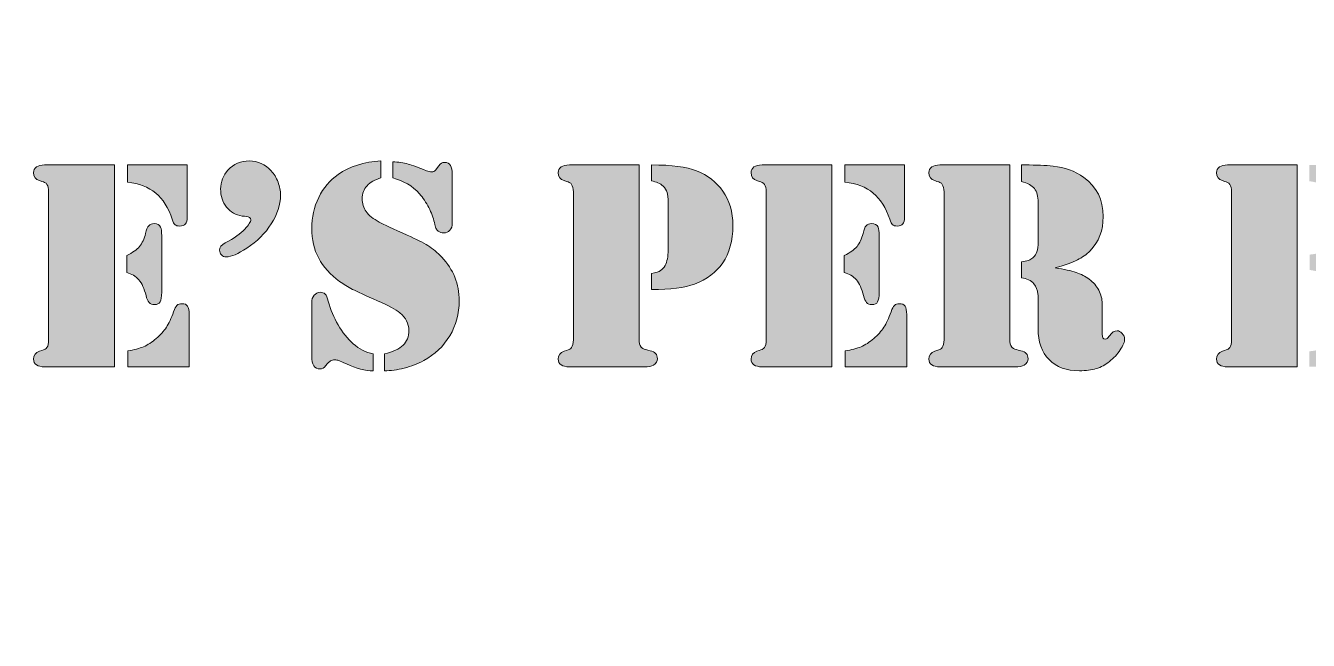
# Model space of a CAD drawing. Header units: inches. Extents: x 11 to 167, y -177 to -21.
# Drawn here: x 48.28 to 75.16, y -50.52 to -37.63 of the extents above; entities that cross this region are included whole.
import ezdxf

# ---------------------------------------------------------------- set-up
doc = ezdxf.new("R2010")
doc.units = ezdxf.units.IN
doc.header["$MEASUREMENT"] = 0
doc.layers.add('Layer 1', color=7, linetype='Continuous')
doc.layers.add('Layer 2', color=7, linetype='Continuous')

# ---------------------------------------------------------------- blocks, each defined once
blk = doc.blocks.new('block 6')
at = {"layer": 'Layer 2', "true_color": 0xffffff}
h = blk.add_hatch(color=7, dxfattribs=at)
h.dxf.hatch_style = 2
edge = h.paths.add_edge_path()
edge.add_spline(control_points=[(50.138, -40.551), (50.138, -40.551), (50.138, -44.783), (50.138, -44.783), (50.138, -44.783), (48.758, -44.783), (48.758, -44.783), (48.758, -44.783), (48.677, -44.783), (48.677, -44.783), (48.603, -44.783), (48.546, -44.77), (48.505, -44.742), (48.465, -44.714), (48.445, -44.674), (48.445, -44.622), (48.445, -44.538), (48.486, -44.482), (48.569, -44.455), (48.637, -44.432), (48.677, -44.418), (48.688, -44.413), (48.7, -44.408), (48.711, -44.396), (48.724, -44.377), (48.749, -44.344), (48.761, -44.292), (48.761, -44.219), (48.761, -44.219), (48.761, -41.115), (48.761, -41.115), (48.761, -41.043), (48.749, -40.99), (48.724, -40.957), (48.711, -40.939), (48.7, -40.927), (48.688, -40.922), (48.677, -40.917), (48.637, -40.903), (48.569, -40.88), (48.486, -40.853), (48.445, -40.797), (48.445, -40.712), (48.445, -40.661), (48.465, -40.621), (48.505, -40.593), (48.546, -40.565), (48.603, -40.551), (48.677, -40.551), (48.677, -40.551), (48.758, -40.551), (48.758, -40.551), (48.758, -40.551), (50.138, -40.551), (50.138, -40.551)], knot_values=[0, 0, 0, 0, 1, 1, 1, 2, 2, 2, 3, 3, 3, 4, 4, 4, 5, 5, 5, 6, 6, 6, 7, 7, 7, 8, 8, 8, 9, 9, 9, 10, 10, 10, 11, 11, 11, 12, 12, 12, 13, 13, 13, 14, 14, 14, 15, 15, 15, 16, 16, 16, 17, 17, 17, 18, 18, 18, 18], degree=3, periodic=1)
edge = h.paths.add_edge_path()
edge.add_spline(control_points=[(50.398, -42.808), (50.398, -42.808), (50.398, -42.449), (50.398, -42.449), (50.518, -42.391), (50.607, -42.328), (50.665, -42.26), (50.723, -42.191), (50.765, -42.1), (50.792, -41.987), (50.808, -41.908), (50.83, -41.854), (50.857, -41.824), (50.884, -41.794), (50.922, -41.779), (50.972, -41.779), (51.038, -41.779), (51.083, -41.805), (51.108, -41.857), (51.123, -41.883), (51.13, -41.944), (51.13, -42.039), (51.13, -42.039), (51.13, -43.221), (51.13, -43.221), (51.13, -43.318), (51.119, -43.385), (51.097, -43.422), (51.076, -43.46), (51.036, -43.478), (50.978, -43.478), (50.93, -43.478), (50.893, -43.464), (50.866, -43.435), (50.839, -43.406), (50.818, -43.357), (50.801, -43.289), (50.766, -43.146), (50.716, -43.037), (50.651, -42.96), (50.586, -42.884), (50.501, -42.833), (50.398, -42.808)], knot_values=[0, 0, 0, 0, 1, 1, 1, 2, 2, 2, 3, 3, 3, 4, 4, 4, 5, 5, 5, 6, 6, 6, 7, 7, 7, 8, 8, 8, 9, 9, 9, 10, 10, 10, 11, 11, 11, 12, 12, 12, 13, 13, 13, 14, 14, 14, 14], degree=3, periodic=1)
edge = h.paths.add_edge_path()
edge.add_spline(control_points=[(50.414, -40.551), (50.414, -40.551), (51.663, -40.551), (51.663, -40.551), (51.663, -40.551), (51.663, -41.649), (51.663, -41.649), (51.663, -41.713), (51.651, -41.759), (51.626, -41.788), (51.601, -41.817), (51.562, -41.832), (51.508, -41.832), (51.463, -41.832), (51.43, -41.822), (51.409, -41.804), (51.388, -41.785), (51.369, -41.747), (51.35, -41.689), (51.271, -41.449), (51.156, -41.266), (51.004, -41.14), (50.852, -41.014), (50.655, -40.939), (50.414, -40.914), (50.414, -40.914), (50.414, -40.551), (50.414, -40.551)], knot_values=[0, 0, 0, 0, 1, 1, 1, 2, 2, 2, 3, 3, 3, 4, 4, 4, 5, 5, 5, 6, 6, 6, 7, 7, 7, 8, 8, 8, 9, 9, 9, 9], degree=3, periodic=1)
edge = h.paths.add_edge_path()
edge.add_spline(control_points=[(50.417, -44.783), (50.417, -44.783), (50.417, -44.449), (50.417, -44.449), (50.551, -44.428), (50.662, -44.399), (50.75, -44.362), (50.838, -44.325), (50.926, -44.268), (51.015, -44.191), (51.104, -44.115), (51.175, -44.036), (51.228, -43.954), (51.28, -43.872), (51.33, -43.764), (51.378, -43.63), (51.401, -43.564), (51.424, -43.519), (51.449, -43.495), (51.474, -43.471), (51.508, -43.46), (51.552, -43.46), (51.609, -43.46), (51.65, -43.477), (51.672, -43.511), (51.695, -43.545), (51.707, -43.604), (51.707, -43.689), (51.707, -43.689), (51.707, -44.783), (51.707, -44.783), (51.707, -44.783), (50.417, -44.783), (50.417, -44.783)], knot_values=[0, 0, 0, 0, 1, 1, 1, 2, 2, 2, 3, 3, 3, 4, 4, 4, 5, 5, 5, 6, 6, 6, 7, 7, 7, 8, 8, 8, 9, 9, 9, 10, 10, 10, 11, 11, 11, 11], degree=3, periodic=1)
h = blk.add_hatch(color=7, dxfattribs=at)
h.dxf.hatch_style = 2
edge = h.paths.add_edge_path()
edge.add_spline(control_points=[(52.969, -40.467), (53.146, -40.467), (53.298, -40.537), (53.424, -40.675), (53.484, -40.739), (53.532, -40.817), (53.567, -40.909), (53.602, -41.001), (53.62, -41.094), (53.62, -41.187), (53.62, -41.383), (53.556, -41.582), (53.427, -41.784), (53.299, -41.985), (53.128, -42.156), (52.913, -42.297), (52.731, -42.417), (52.588, -42.477), (52.485, -42.477), (52.443, -42.477), (52.409, -42.464), (52.383, -42.438), (52.356, -42.412), (52.342, -42.379), (52.342, -42.34), (52.342, -42.278), (52.381, -42.227), (52.46, -42.185), (52.648, -42.088), (52.786, -41.992), (52.872, -41.897), (52.955, -41.808), (52.996, -41.743), (52.996, -41.702), (52.996, -41.662), (52.965, -41.638), (52.903, -41.63), (52.903, -41.63), (52.863, -41.624), (52.863, -41.624), (52.863, -41.624), (52.817, -41.621), (52.817, -41.621), (52.682, -41.6), (52.573, -41.538), (52.489, -41.433), (52.406, -41.329), (52.364, -41.202), (52.364, -41.053), (52.364, -40.981), (52.378, -40.91), (52.406, -40.84), (52.434, -40.769), (52.471, -40.708), (52.519, -40.657), (52.637, -40.531), (52.787, -40.467), (52.969, -40.467)], knot_values=[0, 0, 0, 0, 1, 1, 1, 2, 2, 2, 3, 3, 3, 4, 4, 4, 5, 5, 5, 6, 6, 6, 7, 7, 7, 8, 8, 8, 9, 9, 9, 10, 10, 10, 11, 11, 11, 12, 12, 12, 13, 13, 13, 14, 14, 14, 15, 15, 15, 16, 16, 16, 17, 17, 17, 18, 18, 18, 19, 19, 19, 19], degree=3, periodic=1)
h = blk.add_hatch(color=7, dxfattribs=at)
h.dxf.hatch_style = 2
edge = h.paths.add_edge_path()
edge.add_spline(control_points=[(55.725, -40.467), (55.725, -40.467), (55.725, -40.824), (55.725, -40.824), (55.597, -40.859), (55.499, -40.913), (55.432, -40.987), (55.365, -41.06), (55.331, -41.151), (55.331, -41.258), (55.331, -41.361), (55.359, -41.452), (55.415, -41.529), (55.471, -41.607), (55.562, -41.681), (55.688, -41.751), (55.775, -41.799), (55.971, -41.89), (56.277, -42.024), (56.463, -42.105), (56.607, -42.177), (56.709, -42.243), (56.812, -42.308), (56.908, -42.389), (56.999, -42.486), (57.243, -42.742), (57.365, -43.047), (57.365, -43.401), (57.365, -43.667), (57.299, -43.911), (57.167, -44.132), (57.034, -44.354), (56.853, -44.527), (56.621, -44.653), (56.497, -44.719), (56.361, -44.772), (56.213, -44.81), (56.065, -44.848), (55.928, -44.867), (55.799, -44.867), (55.799, -44.867), (55.799, -44.514), (55.799, -44.514), (55.979, -44.47), (56.109, -44.41), (56.188, -44.332), (56.268, -44.255), (56.308, -44.15), (56.308, -44.018), (56.308, -43.879), (56.246, -43.757), (56.122, -43.652), (56.039, -43.584), (55.882, -43.499), (55.651, -43.398), (55.396, -43.286), (55.222, -43.206), (55.128, -43.159), (55.034, -43.111), (54.944, -43.055), (54.857, -42.991), (54.468, -42.714), (54.274, -42.345), (54.274, -41.884), (54.274, -41.649), (54.322, -41.431), (54.42, -41.232), (54.517, -41.032), (54.652, -40.872), (54.826, -40.75), (55.068, -40.58), (55.367, -40.486), (55.725, -40.467)], knot_values=[0, 0, 0, 0, 1, 1, 1, 2, 2, 2, 3, 3, 3, 4, 4, 4, 5, 5, 5, 6, 6, 6, 7, 7, 7, 8, 8, 8, 9, 9, 9, 10, 10, 10, 11, 11, 11, 12, 12, 12, 13, 13, 13, 14, 14, 14, 15, 15, 15, 16, 16, 16, 17, 17, 17, 18, 18, 18, 19, 19, 19, 20, 20, 20, 21, 21, 21, 22, 22, 22, 23, 23, 23, 24, 24, 24, 24], degree=3, periodic=1)
edge = h.paths.add_edge_path()
edge.add_spline(control_points=[(55.564, -44.514), (55.564, -44.514), (55.564, -44.867), (55.564, -44.867), (55.394, -44.867), (55.207, -44.819), (55.002, -44.721), (54.926, -44.686), (54.873, -44.664), (54.844, -44.653), (54.815, -44.643), (54.788, -44.638), (54.761, -44.638), (54.719, -44.638), (54.688, -44.644), (54.668, -44.658), (54.647, -44.671), (54.614, -44.705), (54.568, -44.759), (54.531, -44.804), (54.491, -44.827), (54.447, -44.827), (54.332, -44.827), (54.274, -44.738), (54.274, -44.56), (54.274, -44.56), (54.274, -43.432), (54.274, -43.432), (54.274, -43.374), (54.29, -43.325), (54.323, -43.284), (54.357, -43.244), (54.398, -43.223), (54.447, -43.221), (54.493, -43.219), (54.529, -43.232), (54.554, -43.26), (54.58, -43.287), (54.603, -43.337), (54.621, -43.407), (54.669, -43.585), (54.737, -43.751), (54.827, -43.906), (54.917, -44.061), (55.022, -44.192), (55.142, -44.3), (55.264, -44.411), (55.405, -44.483), (55.564, -44.514)], knot_values=[0, 0, 0, 0, 1, 1, 1, 2, 2, 2, 3, 3, 3, 4, 4, 4, 5, 5, 5, 6, 6, 6, 7, 7, 7, 8, 8, 8, 9, 9, 9, 10, 10, 10, 11, 11, 11, 12, 12, 12, 13, 13, 13, 14, 14, 14, 15, 15, 15, 16, 16, 16, 16], degree=3, periodic=1)
edge = h.paths.add_edge_path()
edge.add_spline(control_points=[(55.97, -40.824), (55.97, -40.824), (55.97, -40.483), (55.97, -40.483), (56.094, -40.491), (56.201, -40.507), (56.292, -40.531), (56.383, -40.555), (56.512, -40.602), (56.68, -40.672), (56.721, -40.689), (56.755, -40.697), (56.782, -40.697), (56.822, -40.697), (56.85, -40.683), (56.869, -40.657), (56.869, -40.657), (56.937, -40.567), (56.937, -40.567), (56.97, -40.521), (57.011, -40.498), (57.058, -40.498), (57.114, -40.498), (57.155, -40.519), (57.181, -40.559), (57.206, -40.599), (57.219, -40.663), (57.219, -40.75), (57.219, -40.75), (57.219, -41.773), (57.219, -41.773), (57.219, -41.833), (57.202, -41.882), (57.168, -41.92), (57.134, -41.958), (57.09, -41.977), (57.036, -41.977), (56.995, -41.977), (56.957, -41.964), (56.922, -41.937), (56.903, -41.921), (56.888, -41.9), (56.877, -41.877), (56.865, -41.853), (56.855, -41.813), (56.844, -41.757), (56.822, -41.656), (56.782, -41.552), (56.726, -41.444), (56.671, -41.337), (56.606, -41.241), (56.531, -41.156), (56.382, -40.988), (56.195, -40.878), (55.97, -40.824)], knot_values=[0, 0, 0, 0, 1, 1, 1, 2, 2, 2, 3, 3, 3, 4, 4, 4, 5, 5, 5, 6, 6, 6, 7, 7, 7, 8, 8, 8, 9, 9, 9, 10, 10, 10, 11, 11, 11, 12, 12, 12, 13, 13, 13, 14, 14, 14, 15, 15, 15, 16, 16, 16, 17, 17, 17, 18, 18, 18, 18], degree=3, periodic=1)
h = blk.add_hatch(color=7, dxfattribs=at)
h.dxf.hatch_style = 2
edge = h.paths.add_edge_path()
edge.add_spline(control_points=[(61.132, -40.551), (61.132, -40.551), (61.132, -44.194), (61.132, -44.194), (61.132, -44.275), (61.148, -44.333), (61.179, -44.368), (61.195, -44.389), (61.211, -44.402), (61.225, -44.407), (61.24, -44.412), (61.287, -44.425), (61.368, -44.446), (61.467, -44.468), (61.517, -44.525), (61.517, -44.616), (61.517, -44.67), (61.49, -44.713), (61.436, -44.746), (61.397, -44.771), (61.332, -44.783), (61.241, -44.783), (61.241, -44.783), (61.135, -44.783), (61.135, -44.783), (61.135, -44.783), (59.753, -44.783), (59.753, -44.783), (59.753, -44.783), (59.672, -44.783), (59.672, -44.783), (59.598, -44.783), (59.54, -44.77), (59.5, -44.742), (59.46, -44.714), (59.439, -44.674), (59.439, -44.622), (59.439, -44.538), (59.481, -44.482), (59.563, -44.455), (59.632, -44.432), (59.671, -44.418), (59.683, -44.413), (59.694, -44.408), (59.706, -44.396), (59.718, -44.377), (59.743, -44.344), (59.756, -44.292), (59.756, -44.219), (59.756, -44.219), (59.756, -41.115), (59.756, -41.115), (59.756, -41.043), (59.743, -40.99), (59.718, -40.957), (59.706, -40.939), (59.694, -40.927), (59.683, -40.922), (59.671, -40.917), (59.632, -40.903), (59.563, -40.88), (59.481, -40.853), (59.439, -40.797), (59.439, -40.712), (59.439, -40.661), (59.46, -40.621), (59.5, -40.593), (59.54, -40.565), (59.598, -40.551), (59.672, -40.551), (59.672, -40.551), (59.753, -40.551), (59.753, -40.551), (59.753, -40.551), (61.132, -40.551), (61.132, -40.551)], knot_values=[0, 0, 0, 0, 1, 1, 1, 2, 2, 2, 3, 3, 3, 4, 4, 4, 5, 5, 5, 6, 6, 6, 7, 7, 7, 8, 8, 8, 9, 9, 9, 10, 10, 10, 11, 11, 11, 12, 12, 12, 13, 13, 13, 14, 14, 14, 15, 15, 15, 16, 16, 16, 17, 17, 17, 18, 18, 18, 19, 19, 19, 20, 20, 20, 21, 21, 21, 22, 22, 22, 23, 23, 23, 24, 24, 24, 25, 25, 25, 25], degree=3, periodic=1)
edge = h.paths.add_edge_path()
edge.add_spline(control_points=[(61.396, -43.162), (61.396, -43.162), (61.396, -42.83), (61.396, -42.83), (61.485, -42.809), (61.547, -42.788), (61.583, -42.765), (61.62, -42.742), (61.651, -42.707), (61.678, -42.66), (61.721, -42.579), (61.743, -42.47), (61.743, -42.334), (61.743, -42.334), (61.743, -41.342), (61.743, -41.342), (61.743, -41.245), (61.736, -41.172), (61.721, -41.125), (61.707, -41.077), (61.678, -41.034), (61.635, -40.995), (61.575, -40.937), (61.494, -40.901), (61.393, -40.886), (61.393, -40.886), (61.393, -40.551), (61.393, -40.551), (61.819, -40.551), (62.133, -40.591), (62.335, -40.672), (62.569, -40.765), (62.754, -40.908), (62.89, -41.1), (63.029, -41.296), (63.098, -41.537), (63.098, -41.822), (63.098, -42.141), (63.028, -42.401), (62.887, -42.604), (62.747, -42.804), (62.55, -42.952), (62.298, -43.047), (62.089, -43.124), (61.789, -43.162), (61.396, -43.162)], knot_values=[0, 0, 0, 0, 1, 1, 1, 2, 2, 2, 3, 3, 3, 4, 4, 4, 5, 5, 5, 6, 6, 6, 7, 7, 7, 8, 8, 8, 9, 9, 9, 10, 10, 10, 11, 11, 11, 12, 12, 12, 13, 13, 13, 14, 14, 14, 15, 15, 15, 15], degree=3, periodic=1)
h = blk.add_hatch(color=7, dxfattribs=at)
h.dxf.hatch_style = 2
edge = h.paths.add_edge_path()
edge.add_spline(control_points=[(65.172, -40.551), (65.172, -40.551), (65.172, -44.783), (65.172, -44.783), (65.172, -44.783), (63.793, -44.783), (63.793, -44.783), (63.793, -44.783), (63.712, -44.783), (63.712, -44.783), (63.638, -44.783), (63.58, -44.77), (63.54, -44.742), (63.5, -44.714), (63.48, -44.674), (63.48, -44.622), (63.48, -44.538), (63.521, -44.482), (63.604, -44.455), (63.672, -44.432), (63.712, -44.418), (63.723, -44.413), (63.734, -44.408), (63.746, -44.396), (63.759, -44.377), (63.783, -44.344), (63.796, -44.292), (63.796, -44.219), (63.796, -44.219), (63.796, -41.115), (63.796, -41.115), (63.796, -41.043), (63.783, -40.99), (63.759, -40.957), (63.746, -40.939), (63.734, -40.927), (63.723, -40.922), (63.712, -40.917), (63.672, -40.903), (63.604, -40.88), (63.521, -40.853), (63.48, -40.797), (63.48, -40.712), (63.48, -40.661), (63.5, -40.621), (63.54, -40.593), (63.58, -40.565), (63.638, -40.551), (63.712, -40.551), (63.712, -40.551), (63.793, -40.551), (63.793, -40.551), (63.793, -40.551), (65.172, -40.551), (65.172, -40.551)], knot_values=[0, 0, 0, 0, 1, 1, 1, 2, 2, 2, 3, 3, 3, 4, 4, 4, 5, 5, 5, 6, 6, 6, 7, 7, 7, 8, 8, 8, 9, 9, 9, 10, 10, 10, 11, 11, 11, 12, 12, 12, 13, 13, 13, 14, 14, 14, 15, 15, 15, 16, 16, 16, 17, 17, 17, 18, 18, 18, 18], degree=3, periodic=1)
edge = h.paths.add_edge_path()
edge.add_spline(control_points=[(65.433, -42.808), (65.433, -42.808), (65.433, -42.449), (65.433, -42.449), (65.553, -42.391), (65.642, -42.328), (65.7, -42.26), (65.757, -42.191), (65.8, -42.1), (65.827, -41.987), (65.843, -41.908), (65.865, -41.854), (65.892, -41.824), (65.919, -41.794), (65.957, -41.779), (66.006, -41.779), (66.073, -41.779), (66.118, -41.805), (66.143, -41.857), (66.157, -41.883), (66.165, -41.944), (66.165, -42.039), (66.165, -42.039), (66.165, -43.221), (66.165, -43.221), (66.165, -43.318), (66.154, -43.385), (66.132, -43.422), (66.11, -43.46), (66.071, -43.478), (66.013, -43.478), (65.965, -43.478), (65.928, -43.464), (65.901, -43.435), (65.874, -43.406), (65.852, -43.357), (65.836, -43.289), (65.801, -43.146), (65.751, -43.037), (65.686, -42.96), (65.62, -42.884), (65.536, -42.833), (65.433, -42.808)], knot_values=[0, 0, 0, 0, 1, 1, 1, 2, 2, 2, 3, 3, 3, 4, 4, 4, 5, 5, 5, 6, 6, 6, 7, 7, 7, 8, 8, 8, 9, 9, 9, 10, 10, 10, 11, 11, 11, 12, 12, 12, 13, 13, 13, 14, 14, 14, 14], degree=3, periodic=1)
edge = h.paths.add_edge_path()
edge.add_spline(control_points=[(65.448, -40.551), (65.448, -40.551), (66.698, -40.551), (66.698, -40.551), (66.698, -40.551), (66.698, -41.649), (66.698, -41.649), (66.698, -41.713), (66.686, -41.759), (66.661, -41.788), (66.636, -41.817), (66.597, -41.832), (66.543, -41.832), (66.497, -41.832), (66.464, -41.822), (66.444, -41.804), (66.423, -41.785), (66.403, -41.747), (66.385, -41.689), (66.306, -41.449), (66.191, -41.266), (66.039, -41.14), (65.887, -41.014), (65.69, -40.939), (65.448, -40.914), (65.448, -40.914), (65.448, -40.551), (65.448, -40.551)], knot_values=[0, 0, 0, 0, 1, 1, 1, 2, 2, 2, 3, 3, 3, 4, 4, 4, 5, 5, 5, 6, 6, 6, 7, 7, 7, 8, 8, 8, 9, 9, 9, 9], degree=3, periodic=1)
edge = h.paths.add_edge_path()
edge.add_spline(control_points=[(65.451, -44.783), (65.451, -44.783), (65.451, -44.449), (65.451, -44.449), (65.586, -44.428), (65.697, -44.399), (65.785, -44.362), (65.873, -44.325), (65.961, -44.268), (66.05, -44.191), (66.139, -44.115), (66.21, -44.036), (66.262, -43.954), (66.315, -43.872), (66.365, -43.764), (66.413, -43.63), (66.435, -43.564), (66.459, -43.519), (66.484, -43.495), (66.509, -43.471), (66.543, -43.46), (66.586, -43.46), (66.644, -43.46), (66.684, -43.477), (66.707, -43.511), (66.73, -43.545), (66.741, -43.604), (66.741, -43.689), (66.741, -43.689), (66.741, -44.783), (66.741, -44.783), (66.741, -44.783), (65.451, -44.783), (65.451, -44.783)], knot_values=[0, 0, 0, 0, 1, 1, 1, 2, 2, 2, 3, 3, 3, 4, 4, 4, 5, 5, 5, 6, 6, 6, 7, 7, 7, 8, 8, 8, 9, 9, 9, 10, 10, 10, 11, 11, 11, 11], degree=3, periodic=1)
h = blk.add_hatch(color=7, dxfattribs=at)
h.dxf.hatch_style = 2
edge = h.paths.add_edge_path()
edge.add_spline(control_points=[(68.899, -40.551), (68.899, -40.551), (68.899, -44.194), (68.899, -44.194), (68.899, -44.275), (68.915, -44.333), (68.946, -44.368), (68.962, -44.389), (68.978, -44.402), (68.992, -44.407), (69.007, -44.412), (69.054, -44.425), (69.135, -44.446), (69.234, -44.468), (69.284, -44.525), (69.284, -44.616), (69.284, -44.67), (69.257, -44.713), (69.203, -44.746), (69.164, -44.771), (69.099, -44.783), (69.008, -44.783), (69.008, -44.783), (68.902, -44.783), (68.902, -44.783), (68.902, -44.783), (67.52, -44.783), (67.52, -44.783), (67.52, -44.783), (67.439, -44.783), (67.439, -44.783), (67.365, -44.783), (67.307, -44.77), (67.267, -44.742), (67.227, -44.714), (67.206, -44.674), (67.206, -44.622), (67.206, -44.538), (67.248, -44.482), (67.33, -44.455), (67.399, -44.432), (67.438, -44.418), (67.45, -44.413), (67.461, -44.408), (67.473, -44.396), (67.485, -44.377), (67.51, -44.344), (67.523, -44.292), (67.523, -44.219), (67.523, -44.219), (67.523, -41.115), (67.523, -41.115), (67.523, -41.043), (67.51, -40.99), (67.485, -40.957), (67.473, -40.939), (67.461, -40.927), (67.45, -40.922), (67.438, -40.917), (67.399, -40.903), (67.33, -40.88), (67.248, -40.853), (67.206, -40.797), (67.206, -40.712), (67.206, -40.661), (67.227, -40.621), (67.267, -40.593), (67.307, -40.565), (67.365, -40.551), (67.439, -40.551), (67.439, -40.551), (67.52, -40.551), (67.52, -40.551), (67.52, -40.551), (68.899, -40.551), (68.899, -40.551)], knot_values=[0, 0, 0, 0, 1, 1, 1, 2, 2, 2, 3, 3, 3, 4, 4, 4, 5, 5, 5, 6, 6, 6, 7, 7, 7, 8, 8, 8, 9, 9, 9, 10, 10, 10, 11, 11, 11, 12, 12, 12, 13, 13, 13, 14, 14, 14, 15, 15, 15, 16, 16, 16, 17, 17, 17, 18, 18, 18, 19, 19, 19, 20, 20, 20, 21, 21, 21, 22, 22, 22, 23, 23, 23, 24, 24, 24, 25, 25, 25, 25], degree=3, periodic=1)
edge = h.paths.add_edge_path()
edge.add_spline(control_points=[(69.851, -42.709), (70.041, -42.738), (70.188, -42.77), (70.29, -42.805), (70.392, -42.84), (70.485, -42.888), (70.567, -42.948), (70.654, -43.012), (70.721, -43.088), (70.767, -43.177), (70.814, -43.266), (70.837, -43.36), (70.837, -43.46), (70.837, -43.46), (70.837, -44.101), (70.837, -44.101), (70.837, -44.168), (70.859, -44.201), (70.902, -44.201), (70.919, -44.201), (70.933, -44.196), (70.944, -44.187), (70.956, -44.177), (70.972, -44.159), (70.992, -44.132), (71.044, -44.062), (71.097, -44.027), (71.15, -44.027), (71.185, -44.027), (71.221, -44.046), (71.256, -44.083), (71.291, -44.12), (71.308, -44.157), (71.308, -44.194), (71.308, -44.258), (71.278, -44.336), (71.217, -44.428), (71.156, -44.52), (71.08, -44.603), (70.989, -44.675), (70.904, -44.743), (70.812, -44.792), (70.713, -44.822), (70.614, -44.852), (70.497, -44.867), (70.363, -44.867), (70.09, -44.867), (69.877, -44.789), (69.724, -44.633), (69.571, -44.477), (69.495, -44.259), (69.495, -43.98), (69.495, -43.98), (69.495, -43.46), (69.495, -43.46), (69.495, -43.344), (69.494, -43.277), (69.492, -43.258), (69.481, -43.175), (69.452, -43.104), (69.405, -43.044), (69.345, -42.972), (69.259, -42.929), (69.147, -42.917), (69.147, -42.917), (69.147, -42.585), (69.147, -42.585), (69.259, -42.569), (69.339, -42.54), (69.386, -42.498), (69.427, -42.461), (69.456, -42.419), (69.471, -42.371), (69.487, -42.324), (69.495, -42.253), (69.495, -42.16), (69.495, -42.16), (69.495, -41.339), (69.495, -41.339), (69.495, -41.209), (69.469, -41.111), (69.419, -41.047), (69.368, -40.983), (69.277, -40.933), (69.144, -40.895), (69.144, -40.895), (69.144, -40.551), (69.144, -40.551), (69.144, -40.551), (69.225, -40.551), (69.225, -40.551), (69.454, -40.551), (69.65, -40.559), (69.811, -40.576), (70.051, -40.599), (70.265, -40.677), (70.453, -40.812), (70.724, -41.004), (70.859, -41.278), (70.859, -41.633), (70.859, -41.925), (70.768, -42.163), (70.586, -42.35), (70.51, -42.428), (70.42, -42.492), (70.318, -42.542), (70.216, -42.591), (70.06, -42.647), (69.851, -42.709)], knot_values=[0, 0, 0, 0, 1, 1, 1, 2, 2, 2, 3, 3, 3, 4, 4, 4, 5, 5, 5, 6, 6, 6, 7, 7, 7, 8, 8, 8, 9, 9, 9, 10, 10, 10, 11, 11, 11, 12, 12, 12, 13, 13, 13, 14, 14, 14, 15, 15, 15, 16, 16, 16, 17, 17, 17, 18, 18, 18, 19, 19, 19, 20, 20, 20, 21, 21, 21, 22, 22, 22, 23, 23, 23, 24, 24, 24, 25, 25, 25, 26, 26, 26, 27, 27, 27, 28, 28, 28, 29, 29, 29, 30, 30, 30, 31, 31, 31, 32, 32, 32, 33, 33, 33, 34, 34, 34, 35, 35, 35, 36, 36, 36, 36], degree=3, periodic=1)
h = blk.add_hatch(color=7, dxfattribs=at)
h.dxf.hatch_style = 2
edge = h.paths.add_edge_path()
edge.add_spline(control_points=[(74.927, -40.551), (74.927, -40.551), (74.927, -44.783), (74.927, -44.783), (74.927, -44.783), (73.547, -44.783), (73.547, -44.783), (73.547, -44.783), (73.466, -44.783), (73.466, -44.783), (73.392, -44.783), (73.335, -44.77), (73.294, -44.742), (73.254, -44.714), (73.234, -44.674), (73.234, -44.622), (73.234, -44.538), (73.275, -44.482), (73.358, -44.455), (73.426, -44.432), (73.466, -44.418), (73.477, -44.413), (73.489, -44.408), (73.501, -44.396), (73.513, -44.377), (73.538, -44.344), (73.55, -44.292), (73.55, -44.219), (73.55, -44.219), (73.55, -41.115), (73.55, -41.115), (73.55, -41.043), (73.538, -40.99), (73.513, -40.957), (73.501, -40.939), (73.489, -40.927), (73.477, -40.922), (73.466, -40.917), (73.426, -40.903), (73.358, -40.88), (73.275, -40.853), (73.234, -40.797), (73.234, -40.712), (73.234, -40.661), (73.254, -40.621), (73.294, -40.593), (73.335, -40.565), (73.392, -40.551), (73.466, -40.551), (73.466, -40.551), (73.547, -40.551), (73.547, -40.551), (73.547, -40.551), (74.927, -40.551), (74.927, -40.551)], knot_values=[0, 0, 0, 0, 1, 1, 1, 2, 2, 2, 3, 3, 3, 4, 4, 4, 5, 5, 5, 6, 6, 6, 7, 7, 7, 8, 8, 8, 9, 9, 9, 10, 10, 10, 11, 11, 11, 12, 12, 12, 13, 13, 13, 14, 14, 14, 15, 15, 15, 16, 16, 16, 17, 17, 17, 18, 18, 18, 18], degree=3, periodic=1)
edge = h.paths.add_edge_path()
edge.add_spline(control_points=[(75.891, -42.591), (76.077, -42.629), (76.22, -42.665), (76.321, -42.7), (76.421, -42.735), (76.511, -42.779), (76.592, -42.833), (76.73, -42.922), (76.836, -43.039), (76.91, -43.185), (76.983, -43.331), (77.02, -43.494), (77.02, -43.673), (77.02, -44.027), (76.89, -44.303), (76.629, -44.501), (76.495, -44.605), (76.346, -44.678), (76.184, -44.72), (76.022, -44.762), (75.809, -44.783), (75.547, -44.783), (75.547, -44.783), (75.178, -44.783), (75.178, -44.783), (75.178, -44.783), (75.178, -44.458), (75.178, -44.458), (75.261, -44.452), (75.326, -44.44), (75.373, -44.422), (75.421, -44.405), (75.463, -44.375), (75.5, -44.334), (75.569, -44.257), (75.603, -44.139), (75.603, -43.977), (75.603, -43.977), (75.603, -43.273), (75.603, -43.273), (75.603, -43.17), (75.594, -43.09), (75.576, -43.032), (75.559, -42.974), (75.526, -42.921), (75.479, -42.874), (75.444, -42.836), (75.405, -42.809), (75.364, -42.793), (75.323, -42.776), (75.264, -42.763), (75.187, -42.753), (75.187, -42.753), (75.187, -42.43), (75.187, -42.43), (75.264, -42.424), (75.323, -42.414), (75.366, -42.399), (75.408, -42.385), (75.447, -42.361), (75.482, -42.328), (75.515, -42.297), (75.543, -42.257), (75.566, -42.207), (75.588, -42.157), (75.601, -42.112), (75.603, -42.07), (75.603, -42.07), (75.603, -41.9), (75.603, -41.9), (75.603, -41.9), (75.603, -41.364), (75.603, -41.364), (75.603, -41.308), (75.593, -41.249), (75.575, -41.188), (75.556, -41.127), (75.534, -41.079), (75.507, -41.044), (75.467, -40.997), (75.423, -40.961), (75.375, -40.939), (75.326, -40.916), (75.261, -40.901), (75.178, -40.892), (75.178, -40.892), (75.178, -40.551), (75.178, -40.551), (75.178, -40.551), (75.535, -40.551), (75.535, -40.551), (76.006, -40.551), (76.366, -40.648), (76.614, -40.843), (76.727, -40.932), (76.814, -41.039), (76.874, -41.165), (76.934, -41.291), (76.964, -41.428), (76.964, -41.574), (76.964, -41.719), (76.933, -41.855), (76.872, -41.984), (76.812, -42.112), (76.726, -42.218), (76.617, -42.303), (76.536, -42.369), (76.443, -42.423), (76.338, -42.464), (76.232, -42.506), (76.083, -42.548), (75.891, -42.591)], knot_values=[0, 0, 0, 0, 1, 1, 1, 2, 2, 2, 3, 3, 3, 4, 4, 4, 5, 5, 5, 6, 6, 6, 7, 7, 7, 8, 8, 8, 9, 9, 9, 10, 10, 10, 11, 11, 11, 12, 12, 12, 13, 13, 13, 14, 14, 14, 15, 15, 15, 16, 16, 16, 17, 17, 17, 18, 18, 18, 19, 19, 19, 20, 20, 20, 21, 21, 21, 22, 22, 22, 23, 23, 23, 24, 24, 24, 25, 25, 25, 26, 26, 26, 27, 27, 27, 28, 28, 28, 29, 29, 29, 30, 30, 30, 31, 31, 31, 32, 32, 32, 33, 33, 33, 34, 34, 34, 35, 35, 35, 36, 36, 36, 37, 37, 37, 37], degree=3, periodic=1)
at = {"layer": 'Layer 2', "lineweight": 0}
for points, knots in [([(50.138, -40.551), (50.138, -40.551), (50.138, -44.783), (50.138, -44.783), (50.138, -44.783), (48.758, -44.783), (48.758, -44.783), (48.758, -44.783), (48.677, -44.783), (48.677, -44.783), (48.603, -44.783), (48.546, -44.77), (48.505, -44.742), (48.465, -44.714), (48.445, -44.674), (48.445, -44.622), (48.445, -44.538), (48.486, -44.482), (48.569, -44.455), (48.637, -44.432), (48.677, -44.418), (48.688, -44.413), (48.7, -44.408), (48.711, -44.396), (48.724, -44.377), (48.749, -44.344), (48.761, -44.292), (48.761, -44.219), (48.761, -44.219), (48.761, -41.115), (48.761, -41.115), (48.761, -41.043), (48.749, -40.99), (48.724, -40.957), (48.711, -40.939), (48.7, -40.927), (48.688, -40.922), (48.677, -40.917), (48.637, -40.903), (48.569, -40.88), (48.486, -40.853), (48.445, -40.797), (48.445, -40.712), (48.445, -40.661), (48.465, -40.621), (48.505, -40.593), (48.546, -40.565), (48.603, -40.551), (48.677, -40.551), (48.677, -40.551), (48.758, -40.551), (48.758, -40.551), (48.758, -40.551), (50.138, -40.551), (50.138, -40.551)], [0, 0, 0, 0, 1, 1, 1, 2, 2, 2, 3, 3, 3, 4, 4, 4, 5, 5, 5, 6, 6, 6, 7, 7, 7, 8, 8, 8, 9, 9, 9, 10, 10, 10, 11, 11, 11, 12, 12, 12, 13, 13, 13, 14, 14, 14, 15, 15, 15, 16, 16, 16, 17, 17, 17, 18, 18, 18, 18]), ([(50.414, -40.551), (50.414, -40.551), (51.663, -40.551), (51.663, -40.551), (51.663, -40.551), (51.663, -41.649), (51.663, -41.649), (51.663, -41.713), (51.651, -41.759), (51.626, -41.788), (51.601, -41.817), (51.562, -41.832), (51.508, -41.832), (51.463, -41.832), (51.43, -41.822), (51.409, -41.804), (51.388, -41.785), (51.369, -41.747), (51.35, -41.689), (51.271, -41.449), (51.156, -41.266), (51.004, -41.14), (50.852, -41.014), (50.655, -40.939), (50.414, -40.914), (50.414, -40.914), (50.414, -40.551), (50.414, -40.551)], [0, 0, 0, 0, 1, 1, 1, 2, 2, 2, 3, 3, 3, 4, 4, 4, 5, 5, 5, 6, 6, 6, 7, 7, 7, 8, 8, 8, 9, 9, 9, 9]), ([(52.969, -40.467), (53.146, -40.467), (53.298, -40.537), (53.424, -40.675), (53.484, -40.739), (53.532, -40.817), (53.567, -40.909), (53.602, -41.001), (53.62, -41.094), (53.62, -41.187), (53.62, -41.383), (53.556, -41.582), (53.427, -41.784), (53.299, -41.985), (53.128, -42.156), (52.913, -42.297), (52.731, -42.417), (52.588, -42.477), (52.485, -42.477), (52.443, -42.477), (52.409, -42.464), (52.383, -42.438), (52.356, -42.412), (52.342, -42.379), (52.342, -42.34), (52.342, -42.278), (52.381, -42.227), (52.46, -42.185), (52.648, -42.088), (52.786, -41.992), (52.872, -41.897), (52.955, -41.808), (52.996, -41.743), (52.996, -41.702), (52.996, -41.662), (52.965, -41.638), (52.903, -41.63), (52.903, -41.63), (52.863, -41.624), (52.863, -41.624), (52.863, -41.624), (52.817, -41.621), (52.817, -41.621), (52.682, -41.6), (52.573, -41.538), (52.489, -41.433), (52.406, -41.329), (52.364, -41.202), (52.364, -41.053), (52.364, -40.981), (52.378, -40.91), (52.406, -40.84), (52.434, -40.769), (52.471, -40.708), (52.519, -40.657), (52.637, -40.531), (52.787, -40.467), (52.969, -40.467)], [0, 0, 0, 0, 1, 1, 1, 2, 2, 2, 3, 3, 3, 4, 4, 4, 5, 5, 5, 6, 6, 6, 7, 7, 7, 8, 8, 8, 9, 9, 9, 10, 10, 10, 11, 11, 11, 12, 12, 12, 13, 13, 13, 14, 14, 14, 15, 15, 15, 16, 16, 16, 17, 17, 17, 18, 18, 18, 19, 19, 19, 19]), ([(55.725, -40.467), (55.725, -40.467), (55.725, -40.824), (55.725, -40.824), (55.597, -40.859), (55.499, -40.913), (55.432, -40.987), (55.365, -41.06), (55.331, -41.151), (55.331, -41.258), (55.331, -41.361), (55.359, -41.452), (55.415, -41.529), (55.471, -41.607), (55.562, -41.681), (55.688, -41.751), (55.775, -41.799), (55.971, -41.89), (56.277, -42.024), (56.463, -42.105), (56.607, -42.177), (56.709, -42.243), (56.812, -42.308), (56.908, -42.389), (56.999, -42.486), (57.243, -42.742), (57.365, -43.047), (57.365, -43.401), (57.365, -43.667), (57.299, -43.911), (57.167, -44.132), (57.034, -44.354), (56.853, -44.527), (56.621, -44.653), (56.497, -44.719), (56.361, -44.772), (56.213, -44.81), (56.065, -44.848), (55.928, -44.867), (55.799, -44.867), (55.799, -44.867), (55.799, -44.514), (55.799, -44.514), (55.979, -44.47), (56.109, -44.41), (56.188, -44.332), (56.268, -44.255), (56.308, -44.15), (56.308, -44.018), (56.308, -43.879), (56.246, -43.757), (56.122, -43.652), (56.039, -43.584), (55.882, -43.499), (55.651, -43.398), (55.396, -43.286), (55.222, -43.206), (55.128, -43.159), (55.034, -43.111), (54.944, -43.055), (54.857, -42.991), (54.468, -42.714), (54.274, -42.345), (54.274, -41.884), (54.274, -41.649), (54.322, -41.431), (54.42, -41.232), (54.517, -41.032), (54.652, -40.872), (54.826, -40.75), (55.068, -40.58), (55.367, -40.486), (55.725, -40.467)], [0, 0, 0, 0, 1, 1, 1, 2, 2, 2, 3, 3, 3, 4, 4, 4, 5, 5, 5, 6, 6, 6, 7, 7, 7, 8, 8, 8, 9, 9, 9, 10, 10, 10, 11, 11, 11, 12, 12, 12, 13, 13, 13, 14, 14, 14, 15, 15, 15, 16, 16, 16, 17, 17, 17, 18, 18, 18, 19, 19, 19, 20, 20, 20, 21, 21, 21, 22, 22, 22, 23, 23, 23, 24, 24, 24, 24]), ([(55.97, -40.824), (55.97, -40.824), (55.97, -40.483), (55.97, -40.483), (56.094, -40.491), (56.201, -40.507), (56.292, -40.531), (56.383, -40.555), (56.512, -40.602), (56.68, -40.672), (56.721, -40.689), (56.755, -40.697), (56.782, -40.697), (56.822, -40.697), (56.85, -40.683), (56.869, -40.657), (56.869, -40.657), (56.937, -40.567), (56.937, -40.567), (56.97, -40.521), (57.011, -40.498), (57.058, -40.498), (57.114, -40.498), (57.155, -40.519), (57.181, -40.559), (57.206, -40.599), (57.219, -40.663), (57.219, -40.75), (57.219, -40.75), (57.219, -41.773), (57.219, -41.773), (57.219, -41.833), (57.202, -41.882), (57.168, -41.92), (57.134, -41.958), (57.09, -41.977), (57.036, -41.977), (56.995, -41.977), (56.957, -41.964), (56.922, -41.937), (56.903, -41.921), (56.888, -41.9), (56.877, -41.877), (56.865, -41.853), (56.855, -41.813), (56.844, -41.757), (56.822, -41.656), (56.782, -41.552), (56.726, -41.444), (56.671, -41.337), (56.606, -41.241), (56.531, -41.156), (56.382, -40.988), (56.195, -40.878), (55.97, -40.824)], [0, 0, 0, 0, 1, 1, 1, 2, 2, 2, 3, 3, 3, 4, 4, 4, 5, 5, 5, 6, 6, 6, 7, 7, 7, 8, 8, 8, 9, 9, 9, 10, 10, 10, 11, 11, 11, 12, 12, 12, 13, 13, 13, 14, 14, 14, 15, 15, 15, 16, 16, 16, 17, 17, 17, 18, 18, 18, 18]), ([(61.132, -40.551), (61.132, -40.551), (61.132, -44.194), (61.132, -44.194), (61.132, -44.275), (61.148, -44.333), (61.179, -44.368), (61.195, -44.389), (61.211, -44.402), (61.225, -44.407), (61.24, -44.412), (61.287, -44.425), (61.368, -44.446), (61.467, -44.468), (61.517, -44.525), (61.517, -44.616), (61.517, -44.67), (61.49, -44.713), (61.436, -44.746), (61.397, -44.771), (61.332, -44.783), (61.241, -44.783), (61.241, -44.783), (61.135, -44.783), (61.135, -44.783), (61.135, -44.783), (59.753, -44.783), (59.753, -44.783), (59.753, -44.783), (59.672, -44.783), (59.672, -44.783), (59.598, -44.783), (59.54, -44.77), (59.5, -44.742), (59.46, -44.714), (59.439, -44.674), (59.439, -44.622), (59.439, -44.538), (59.481, -44.482), (59.563, -44.455), (59.632, -44.432), (59.671, -44.418), (59.683, -44.413), (59.694, -44.408), (59.706, -44.396), (59.718, -44.377), (59.743, -44.344), (59.756, -44.292), (59.756, -44.219), (59.756, -44.219), (59.756, -41.115), (59.756, -41.115), (59.756, -41.043), (59.743, -40.99), (59.718, -40.957), (59.706, -40.939), (59.694, -40.927), (59.683, -40.922), (59.671, -40.917), (59.632, -40.903), (59.563, -40.88), (59.481, -40.853), (59.439, -40.797), (59.439, -40.712), (59.439, -40.661), (59.46, -40.621), (59.5, -40.593), (59.54, -40.565), (59.598, -40.551), (59.672, -40.551), (59.672, -40.551), (59.753, -40.551), (59.753, -40.551), (59.753, -40.551), (61.132, -40.551), (61.132, -40.551)], [0, 0, 0, 0, 1, 1, 1, 2, 2, 2, 3, 3, 3, 4, 4, 4, 5, 5, 5, 6, 6, 6, 7, 7, 7, 8, 8, 8, 9, 9, 9, 10, 10, 10, 11, 11, 11, 12, 12, 12, 13, 13, 13, 14, 14, 14, 15, 15, 15, 16, 16, 16, 17, 17, 17, 18, 18, 18, 19, 19, 19, 20, 20, 20, 21, 21, 21, 22, 22, 22, 23, 23, 23, 24, 24, 24, 25, 25, 25, 25]), ([(61.396, -43.162), (61.396, -43.162), (61.396, -42.83), (61.396, -42.83), (61.485, -42.809), (61.547, -42.788), (61.583, -42.765), (61.62, -42.742), (61.651, -42.707), (61.678, -42.66), (61.721, -42.579), (61.743, -42.47), (61.743, -42.334), (61.743, -42.334), (61.743, -41.342), (61.743, -41.342), (61.743, -41.245), (61.736, -41.172), (61.721, -41.125), (61.707, -41.077), (61.678, -41.034), (61.635, -40.995), (61.575, -40.937), (61.494, -40.901), (61.393, -40.886), (61.393, -40.886), (61.393, -40.551), (61.393, -40.551), (61.819, -40.551), (62.133, -40.591), (62.335, -40.672), (62.569, -40.765), (62.754, -40.908), (62.89, -41.1), (63.029, -41.296), (63.098, -41.537), (63.098, -41.822), (63.098, -42.141), (63.028, -42.401), (62.887, -42.604), (62.747, -42.804), (62.55, -42.952), (62.298, -43.047), (62.089, -43.124), (61.789, -43.162), (61.396, -43.162)], [0, 0, 0, 0, 1, 1, 1, 2, 2, 2, 3, 3, 3, 4, 4, 4, 5, 5, 5, 6, 6, 6, 7, 7, 7, 8, 8, 8, 9, 9, 9, 10, 10, 10, 11, 11, 11, 12, 12, 12, 13, 13, 13, 14, 14, 14, 15, 15, 15, 15]), ([(65.172, -40.551), (65.172, -40.551), (65.172, -44.783), (65.172, -44.783), (65.172, -44.783), (63.793, -44.783), (63.793, -44.783), (63.793, -44.783), (63.712, -44.783), (63.712, -44.783), (63.638, -44.783), (63.58, -44.77), (63.54, -44.742), (63.5, -44.714), (63.48, -44.674), (63.48, -44.622), (63.48, -44.538), (63.521, -44.482), (63.604, -44.455), (63.672, -44.432), (63.712, -44.418), (63.723, -44.413), (63.734, -44.408), (63.746, -44.396), (63.759, -44.377), (63.783, -44.344), (63.796, -44.292), (63.796, -44.219), (63.796, -44.219), (63.796, -41.115), (63.796, -41.115), (63.796, -41.043), (63.783, -40.99), (63.759, -40.957), (63.746, -40.939), (63.734, -40.927), (63.723, -40.922), (63.712, -40.917), (63.672, -40.903), (63.604, -40.88), (63.521, -40.853), (63.48, -40.797), (63.48, -40.712), (63.48, -40.661), (63.5, -40.621), (63.54, -40.593), (63.58, -40.565), (63.638, -40.551), (63.712, -40.551), (63.712, -40.551), (63.793, -40.551), (63.793, -40.551), (63.793, -40.551), (65.172, -40.551), (65.172, -40.551)], [0, 0, 0, 0, 1, 1, 1, 2, 2, 2, 3, 3, 3, 4, 4, 4, 5, 5, 5, 6, 6, 6, 7, 7, 7, 8, 8, 8, 9, 9, 9, 10, 10, 10, 11, 11, 11, 12, 12, 12, 13, 13, 13, 14, 14, 14, 15, 15, 15, 16, 16, 16, 17, 17, 17, 18, 18, 18, 18]), ([(65.448, -40.551), (65.448, -40.551), (66.698, -40.551), (66.698, -40.551), (66.698, -40.551), (66.698, -41.649), (66.698, -41.649), (66.698, -41.713), (66.686, -41.759), (66.661, -41.788), (66.636, -41.817), (66.597, -41.832), (66.543, -41.832), (66.497, -41.832), (66.464, -41.822), (66.444, -41.804), (66.423, -41.785), (66.403, -41.747), (66.385, -41.689), (66.306, -41.449), (66.191, -41.266), (66.039, -41.14), (65.887, -41.014), (65.69, -40.939), (65.448, -40.914), (65.448, -40.914), (65.448, -40.551), (65.448, -40.551)], [0, 0, 0, 0, 1, 1, 1, 2, 2, 2, 3, 3, 3, 4, 4, 4, 5, 5, 5, 6, 6, 6, 7, 7, 7, 8, 8, 8, 9, 9, 9, 9]), ([(68.899, -40.551), (68.899, -40.551), (68.899, -44.194), (68.899, -44.194), (68.899, -44.275), (68.915, -44.333), (68.946, -44.368), (68.962, -44.389), (68.978, -44.402), (68.992, -44.407), (69.007, -44.412), (69.054, -44.425), (69.135, -44.446), (69.234, -44.468), (69.284, -44.525), (69.284, -44.616), (69.284, -44.67), (69.257, -44.713), (69.203, -44.746), (69.164, -44.771), (69.099, -44.783), (69.008, -44.783), (69.008, -44.783), (68.902, -44.783), (68.902, -44.783), (68.902, -44.783), (67.52, -44.783), (67.52, -44.783), (67.52, -44.783), (67.439, -44.783), (67.439, -44.783), (67.365, -44.783), (67.307, -44.77), (67.267, -44.742), (67.227, -44.714), (67.206, -44.674), (67.206, -44.622), (67.206, -44.538), (67.248, -44.482), (67.33, -44.455), (67.399, -44.432), (67.438, -44.418), (67.45, -44.413), (67.461, -44.408), (67.473, -44.396), (67.485, -44.377), (67.51, -44.344), (67.523, -44.292), (67.523, -44.219), (67.523, -44.219), (67.523, -41.115), (67.523, -41.115), (67.523, -41.043), (67.51, -40.99), (67.485, -40.957), (67.473, -40.939), (67.461, -40.927), (67.45, -40.922), (67.438, -40.917), (67.399, -40.903), (67.33, -40.88), (67.248, -40.853), (67.206, -40.797), (67.206, -40.712), (67.206, -40.661), (67.227, -40.621), (67.267, -40.593), (67.307, -40.565), (67.365, -40.551), (67.439, -40.551), (67.439, -40.551), (67.52, -40.551), (67.52, -40.551), (67.52, -40.551), (68.899, -40.551), (68.899, -40.551)], [0, 0, 0, 0, 1, 1, 1, 2, 2, 2, 3, 3, 3, 4, 4, 4, 5, 5, 5, 6, 6, 6, 7, 7, 7, 8, 8, 8, 9, 9, 9, 10, 10, 10, 11, 11, 11, 12, 12, 12, 13, 13, 13, 14, 14, 14, 15, 15, 15, 16, 16, 16, 17, 17, 17, 18, 18, 18, 19, 19, 19, 20, 20, 20, 21, 21, 21, 22, 22, 22, 23, 23, 23, 24, 24, 24, 25, 25, 25, 25]), ([(69.851, -42.709), (70.041, -42.738), (70.188, -42.77), (70.29, -42.805), (70.392, -42.84), (70.485, -42.888), (70.567, -42.948), (70.654, -43.012), (70.721, -43.088), (70.767, -43.177), (70.814, -43.266), (70.837, -43.36), (70.837, -43.46), (70.837, -43.46), (70.837, -44.101), (70.837, -44.101), (70.837, -44.168), (70.859, -44.201), (70.902, -44.201), (70.919, -44.201), (70.933, -44.196), (70.944, -44.187), (70.956, -44.177), (70.972, -44.159), (70.992, -44.132), (71.044, -44.062), (71.097, -44.027), (71.15, -44.027), (71.185, -44.027), (71.221, -44.046), (71.256, -44.083), (71.291, -44.12), (71.308, -44.157), (71.308, -44.194), (71.308, -44.258), (71.278, -44.336), (71.217, -44.428), (71.156, -44.52), (71.08, -44.603), (70.989, -44.675), (70.904, -44.743), (70.812, -44.792), (70.713, -44.822), (70.614, -44.852), (70.497, -44.867), (70.363, -44.867), (70.09, -44.867), (69.877, -44.789), (69.724, -44.633), (69.571, -44.477), (69.495, -44.259), (69.495, -43.98), (69.495, -43.98), (69.495, -43.46), (69.495, -43.46), (69.495, -43.344), (69.494, -43.277), (69.492, -43.258), (69.481, -43.175), (69.452, -43.104), (69.405, -43.044), (69.345, -42.972), (69.259, -42.929), (69.147, -42.917), (69.147, -42.917), (69.147, -42.585), (69.147, -42.585), (69.259, -42.569), (69.339, -42.54), (69.386, -42.498), (69.427, -42.461), (69.456, -42.419), (69.471, -42.371), (69.487, -42.324), (69.495, -42.253), (69.495, -42.16), (69.495, -42.16), (69.495, -41.339), (69.495, -41.339), (69.495, -41.209), (69.469, -41.111), (69.419, -41.047), (69.368, -40.983), (69.277, -40.933), (69.144, -40.895), (69.144, -40.895), (69.144, -40.551), (69.144, -40.551), (69.144, -40.551), (69.225, -40.551), (69.225, -40.551), (69.454, -40.551), (69.65, -40.559), (69.811, -40.576), (70.051, -40.599), (70.265, -40.677), (70.453, -40.812), (70.724, -41.004), (70.859, -41.278), (70.859, -41.633), (70.859, -41.925), (70.768, -42.163), (70.586, -42.35), (70.51, -42.428), (70.42, -42.492), (70.318, -42.542), (70.216, -42.591), (70.06, -42.647), (69.851, -42.709)], [0, 0, 0, 0, 1, 1, 1, 2, 2, 2, 3, 3, 3, 4, 4, 4, 5, 5, 5, 6, 6, 6, 7, 7, 7, 8, 8, 8, 9, 9, 9, 10, 10, 10, 11, 11, 11, 12, 12, 12, 13, 13, 13, 14, 14, 14, 15, 15, 15, 16, 16, 16, 17, 17, 17, 18, 18, 18, 19, 19, 19, 20, 20, 20, 21, 21, 21, 22, 22, 22, 23, 23, 23, 24, 24, 24, 25, 25, 25, 26, 26, 26, 27, 27, 27, 28, 28, 28, 29, 29, 29, 30, 30, 30, 31, 31, 31, 32, 32, 32, 33, 33, 33, 34, 34, 34, 35, 35, 35, 36, 36, 36, 36]), ([(74.927, -40.551), (74.927, -40.551), (74.927, -44.783), (74.927, -44.783), (74.927, -44.783), (73.547, -44.783), (73.547, -44.783), (73.547, -44.783), (73.466, -44.783), (73.466, -44.783), (73.392, -44.783), (73.335, -44.77), (73.294, -44.742), (73.254, -44.714), (73.234, -44.674), (73.234, -44.622), (73.234, -44.538), (73.275, -44.482), (73.358, -44.455), (73.426, -44.432), (73.466, -44.418), (73.477, -44.413), (73.489, -44.408), (73.501, -44.396), (73.513, -44.377), (73.538, -44.344), (73.55, -44.292), (73.55, -44.219), (73.55, -44.219), (73.55, -41.115), (73.55, -41.115), (73.55, -41.043), (73.538, -40.99), (73.513, -40.957), (73.501, -40.939), (73.489, -40.927), (73.477, -40.922), (73.466, -40.917), (73.426, -40.903), (73.358, -40.88), (73.275, -40.853), (73.234, -40.797), (73.234, -40.712), (73.234, -40.661), (73.254, -40.621), (73.294, -40.593), (73.335, -40.565), (73.392, -40.551), (73.466, -40.551), (73.466, -40.551), (73.547, -40.551), (73.547, -40.551), (73.547, -40.551), (74.927, -40.551), (74.927, -40.551)], [0, 0, 0, 0, 1, 1, 1, 2, 2, 2, 3, 3, 3, 4, 4, 4, 5, 5, 5, 6, 6, 6, 7, 7, 7, 8, 8, 8, 9, 9, 9, 10, 10, 10, 11, 11, 11, 12, 12, 12, 13, 13, 13, 14, 14, 14, 15, 15, 15, 16, 16, 16, 17, 17, 17, 18, 18, 18, 18]), ([(50.398, -42.808), (50.398, -42.808), (50.398, -42.449), (50.398, -42.449), (50.518, -42.391), (50.607, -42.328), (50.665, -42.26), (50.723, -42.191), (50.765, -42.1), (50.792, -41.987), (50.808, -41.908), (50.83, -41.854), (50.857, -41.824), (50.884, -41.794), (50.922, -41.779), (50.972, -41.779), (51.038, -41.779), (51.083, -41.805), (51.108, -41.857), (51.123, -41.883), (51.13, -41.944), (51.13, -42.039), (51.13, -42.039), (51.13, -43.221), (51.13, -43.221), (51.13, -43.318), (51.119, -43.385), (51.097, -43.422), (51.076, -43.46), (51.036, -43.478), (50.978, -43.478), (50.93, -43.478), (50.893, -43.464), (50.866, -43.435), (50.839, -43.406), (50.818, -43.357), (50.801, -43.289), (50.766, -43.146), (50.716, -43.037), (50.651, -42.96), (50.586, -42.884), (50.501, -42.833), (50.398, -42.808)], [0, 0, 0, 0, 1, 1, 1, 2, 2, 2, 3, 3, 3, 4, 4, 4, 5, 5, 5, 6, 6, 6, 7, 7, 7, 8, 8, 8, 9, 9, 9, 10, 10, 10, 11, 11, 11, 12, 12, 12, 13, 13, 13, 14, 14, 14, 14]), ([(65.433, -42.808), (65.433, -42.808), (65.433, -42.449), (65.433, -42.449), (65.553, -42.391), (65.642, -42.328), (65.7, -42.26), (65.757, -42.191), (65.8, -42.1), (65.827, -41.987), (65.843, -41.908), (65.865, -41.854), (65.892, -41.824), (65.919, -41.794), (65.957, -41.779), (66.006, -41.779), (66.073, -41.779), (66.118, -41.805), (66.143, -41.857), (66.157, -41.883), (66.165, -41.944), (66.165, -42.039), (66.165, -42.039), (66.165, -43.221), (66.165, -43.221), (66.165, -43.318), (66.154, -43.385), (66.132, -43.422), (66.11, -43.46), (66.071, -43.478), (66.013, -43.478), (65.965, -43.478), (65.928, -43.464), (65.901, -43.435), (65.874, -43.406), (65.852, -43.357), (65.836, -43.289), (65.801, -43.146), (65.751, -43.037), (65.686, -42.96), (65.62, -42.884), (65.536, -42.833), (65.433, -42.808)], [0, 0, 0, 0, 1, 1, 1, 2, 2, 2, 3, 3, 3, 4, 4, 4, 5, 5, 5, 6, 6, 6, 7, 7, 7, 8, 8, 8, 9, 9, 9, 10, 10, 10, 11, 11, 11, 12, 12, 12, 13, 13, 13, 14, 14, 14, 14]), ([(55.564, -44.514), (55.564, -44.514), (55.564, -44.867), (55.564, -44.867), (55.394, -44.867), (55.207, -44.819), (55.002, -44.721), (54.926, -44.686), (54.873, -44.664), (54.844, -44.653), (54.815, -44.643), (54.788, -44.638), (54.761, -44.638), (54.719, -44.638), (54.688, -44.644), (54.668, -44.658), (54.647, -44.671), (54.614, -44.705), (54.568, -44.759), (54.531, -44.804), (54.491, -44.827), (54.447, -44.827), (54.332, -44.827), (54.274, -44.738), (54.274, -44.56), (54.274, -44.56), (54.274, -43.432), (54.274, -43.432), (54.274, -43.374), (54.29, -43.325), (54.323, -43.284), (54.357, -43.244), (54.398, -43.223), (54.447, -43.221), (54.493, -43.219), (54.529, -43.232), (54.554, -43.26), (54.58, -43.287), (54.603, -43.337), (54.621, -43.407), (54.669, -43.585), (54.737, -43.751), (54.827, -43.906), (54.917, -44.061), (55.022, -44.192), (55.142, -44.3), (55.264, -44.411), (55.405, -44.483), (55.564, -44.514)], [0, 0, 0, 0, 1, 1, 1, 2, 2, 2, 3, 3, 3, 4, 4, 4, 5, 5, 5, 6, 6, 6, 7, 7, 7, 8, 8, 8, 9, 9, 9, 10, 10, 10, 11, 11, 11, 12, 12, 12, 13, 13, 13, 14, 14, 14, 15, 15, 15, 16, 16, 16, 16]), ([(50.417, -44.783), (50.417, -44.783), (50.417, -44.449), (50.417, -44.449), (50.551, -44.428), (50.662, -44.399), (50.75, -44.362), (50.838, -44.325), (50.926, -44.268), (51.015, -44.191), (51.104, -44.115), (51.175, -44.036), (51.228, -43.954), (51.28, -43.872), (51.33, -43.764), (51.378, -43.63), (51.401, -43.564), (51.424, -43.519), (51.449, -43.495), (51.474, -43.471), (51.508, -43.46), (51.552, -43.46), (51.609, -43.46), (51.65, -43.477), (51.672, -43.511), (51.695, -43.545), (51.707, -43.604), (51.707, -43.689), (51.707, -43.689), (51.707, -44.783), (51.707, -44.783), (51.707, -44.783), (50.417, -44.783), (50.417, -44.783)], [0, 0, 0, 0, 1, 1, 1, 2, 2, 2, 3, 3, 3, 4, 4, 4, 5, 5, 5, 6, 6, 6, 7, 7, 7, 8, 8, 8, 9, 9, 9, 10, 10, 10, 11, 11, 11, 11]), ([(65.451, -44.783), (65.451, -44.783), (65.451, -44.449), (65.451, -44.449), (65.586, -44.428), (65.697, -44.399), (65.785, -44.362), (65.873, -44.325), (65.961, -44.268), (66.05, -44.191), (66.139, -44.115), (66.21, -44.036), (66.262, -43.954), (66.315, -43.872), (66.365, -43.764), (66.413, -43.63), (66.435, -43.564), (66.459, -43.519), (66.484, -43.495), (66.509, -43.471), (66.543, -43.46), (66.586, -43.46), (66.644, -43.46), (66.684, -43.477), (66.707, -43.511), (66.73, -43.545), (66.741, -43.604), (66.741, -43.689), (66.741, -43.689), (66.741, -44.783), (66.741, -44.783), (66.741, -44.783), (65.451, -44.783), (65.451, -44.783)], [0, 0, 0, 0, 1, 1, 1, 2, 2, 2, 3, 3, 3, 4, 4, 4, 5, 5, 5, 6, 6, 6, 7, 7, 7, 8, 8, 8, 9, 9, 9, 10, 10, 10, 11, 11, 11, 11])]:
    blk.add_open_spline(points, degree=3, knots=knots, dxfattribs=at)

msp = doc.modelspace()

# ---------------------------------------------------------------- linework, layer by layer
at = {"layer": 'Layer 1', "color": 250, "lineweight": 25, "true_color": 0x231f20}
msp.add_open_spline([(162.513, -176.859), (162.513, -176.859), (14.817, -176.859), (14.817, -176.859), (12.488, -176.859), (10.583, -174.954), (10.583, -172.626), (10.583, -172.626), (10.583, -24.93), (10.583, -24.93), (10.583, -22.601), (12.488, -20.696), (14.817, -20.696), (14.817, -20.696), (162.513, -20.696), (162.513, -20.696), (164.841, -20.696), (166.746, -22.601), (166.746, -24.93), (166.746, -24.93), (166.746, -172.626), (166.746, -172.626), (166.746, -174.954), (164.841, -176.859), (162.513, -176.859)], degree=3, knots=[0, 0, 0, 0, 1, 1, 1, 2, 2, 2, 3, 3, 3, 4, 4, 4, 5, 5, 5, 6, 6, 6, 7, 7, 7, 8, 8, 8, 8], dxfattribs=at)

# ---------------------------------------------------------------- block references
at = {"layer": 'Layer 2'}
msp.add_blockref('block 6', (0, 0), dxfattribs=at)

doc.saveas('drawing.dxf')
